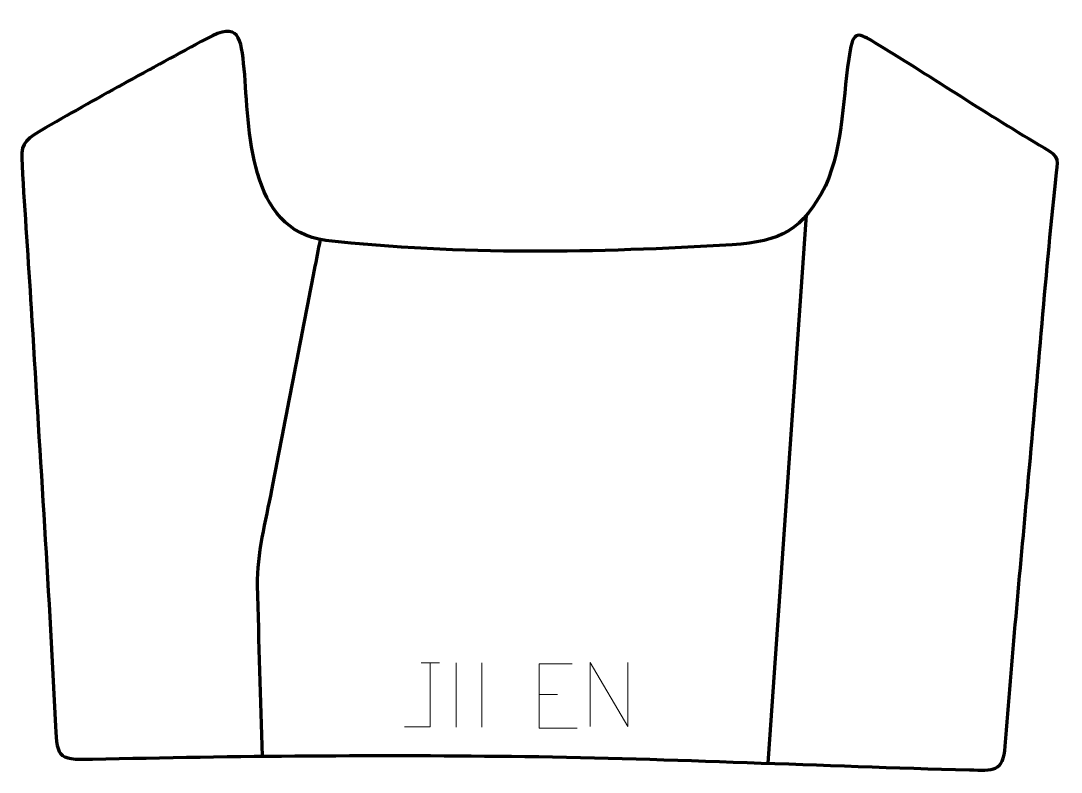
# Model space of a CAD drawing. Header units: millimetres. Extents: x -509 to -104, y 433 to 726.
import ezdxf

# ---------------------------------------------------------------- set-up
doc = ezdxf.new("R2010")
doc.units = ezdxf.units.MM
doc.header["$MEASUREMENT"] = 0
doc.layers.add('layer 2', color=7, linetype='Continuous')
doc.layers.add('layer 3', color=7, linetype='Continuous')

msp = doc.modelspace()

# ---------------------------------------------------------------- linework, layer by layer
at = {"layer": 'layer 2', "color": 142, "lineweight": 158}
msp.add_open_spline([(-217.9542, 436.5608), (-217.9542, 436.5608), (-202.9985, 649.882), (-202.9985, 649.882)], degree=3, dxfattribs=at)
msp.add_open_spline([(-414.6881, 439.2942), (-415.3187, 461.4221), (-416.1539, 483.7087), (-416.6255, 505.8172), (-416.6255, 505.8172), (-416.888, 518.1238), (-413.4144, 530.8257), (-411.0709, 542.9119), (-411.0709, 542.9119), (-405.5338, 571.4674), (-399.9963, 600.0228), (-394.4591, 628.5783), (-394.4591, 628.5783), (-393.6953, 632.517), (-392.9316, 636.4557), (-392.1678, 640.3944)], degree=3, knots=[0, 0, 0, 0, 0.2, 0.2, 0.2, 0.2, 0.4, 0.4, 0.4, 0.4, 0.6, 0.6, 0.6, 0.6, 1, 1, 1, 1], dxfattribs=at)
at = {"layer": 'layer 3', "color": 242, "lineweight": 158}
msp.add_open_spline([(-504.7872, 613.6537), (-505.9051, 632.1499), (-507.2361, 650.7199), (-508.32, 669.1862), (-508.32, 669.1862), (-508.797, 677.3138), (-508.1867, 678.581), (-501.1633, 682.6958), (-501.1633, 682.6958), (-479.5174, 695.3776), (-458.4783, 706.7019), (-436.4949, 718.6044), (-436.4949, 718.6044), (-423.6217, 725.5743), (-423.0842, 719.1305), (-421.8382, 706.708), (-421.8382, 706.708), (-419.8622, 683.6449), (-420.5029, 644.0483), (-390.0936, 640.0584), (-390.0936, 640.0584), (-337.7637, 634.2707), (-284.35, 635.2292), (-231.9026, 638.3738), (-231.9026, 638.3738), (-212.9968, 639.6497), (-204.4503, 644.0234), (-195.6393, 661.3773), (-195.6393, 661.3773), (-188.2045, 677.7692), (-189.0771, 696.6716), (-186.0261, 714.0927), (-186.0261, 714.0927), (-184.5005, 722.804), (-181.769, 720.2931), (-174.8721, 716.1273), (-174.8721, 716.1273), (-153.2066, 702.9855), (-132.2755, 688.8679), (-110.3381, 675.9637), (-110.3381, 675.9637), (-103.8414, 672.1421), (-105.1155, 671.953), (-105.9745, 663.7597), (-105.9745, 663.7597), (-110.1352, 624.0741), (-113.2549, 584.0351), (-116.8464, 544.2742), (-116.8464, 544.2742), (-119.9068, 510.4626), (-123.0769, 477.0226), (-125.6514, 443.1467), (-125.6514, 443.1467), (-126.4164, 433.0794), (-130.1159, 433.755), (-139.5697, 433.9946), (-139.5697, 433.9946), (-197.265, 435.457), (-254.8513, 438.4092), (-312.6257, 439.2054), (-312.6257, 439.2054), (-368.1005, 439.9509), (-425.4958, 439.4675), (-480.8752, 438.1463), (-480.8752, 438.1463), (-495.4582, 437.7983), (-494.6324, 439.1873), (-495.3635, 453.4851), (-495.3635, 453.4851), (-498.0947, 506.8939), (-501.5609, 560.2706), (-504.7872, 613.6537)], degree=3, knots=[0, 0, 0, 0, 0.05263158, 0.05263158, 0.05263158, 0.05263158, 0.10526316, 0.10526316, 0.10526316, 0.10526316, 0.15789474, 0.15789474, 0.15789474, 0.15789474, 0.21052632, 0.21052632, 0.21052632, 0.21052632, 0.26315789, 0.26315789, 0.26315789, 0.26315789, 0.31578947, 0.31578947, 0.31578947, 0.31578947, 0.36842105, 0.36842105, 0.36842105, 0.36842105, 0.42105263, 0.42105263, 0.42105263, 0.42105263, 0.47368421, 0.47368421, 0.47368421, 0.47368421, 0.52631579, 0.52631579, 0.52631579, 0.52631579, 0.57894737, 0.57894737, 0.57894737, 0.57894737, 0.63157895, 0.63157895, 0.63157895, 0.63157895, 0.68421053, 0.68421053, 0.68421053, 0.68421053, 0.73684211, 0.73684211, 0.73684211, 0.73684211, 0.78947368, 0.78947368, 0.78947368, 0.78947368, 0.84210526, 0.84210526, 0.84210526, 0.84210526, 0.89473684, 0.89473684, 0.89473684, 0.89473684, 1, 1, 1, 1], dxfattribs=at)
at = {"layer": 'layer 3', "color": 250, "lineweight": 9}
for points, knots in [([(-359.4246, 450.6805), (-359.4246, 450.6805), (-349.4026, 450.6805), (-349.4026, 450.6805), (-349.4026, 450.6805), (-349.4026, 450.6805), (-349.4026, 475.6341), (-349.4026, 475.6341)], [0, 0, 0, 0, 0.33333333, 0.33333333, 0.33333333, 0.33333333, 1, 1, 1, 1]), ([(-294.1749, 475.2107), (-294.1749, 475.2107), (-307.0488, 475.2107), (-307.0488, 475.2107), (-307.0488, 475.2107), (-307.0488, 475.2107), (-307.0488, 450.2571), (-307.0488, 450.2571), (-307.0488, 450.2571), (-307.0488, 450.2571), (-292.183, 450.2571), (-292.183, 450.2571)], [0, 0, 0, 0, 0.25, 0.25, 0.25, 0.25, 0.5, 0.5, 0.5, 0.5, 1, 1, 1, 1]), ([(-287.2081, 450.8543), (-287.2081, 450.8543), (-287.2081, 475.8078), (-287.2081, 475.8078), (-287.2081, 475.8078), (-287.2081, 475.8078), (-272.5533, 450.8543), (-272.5533, 450.8543), (-272.5533, 450.8543), (-272.5533, 450.8543), (-272.5533, 475.8078), (-272.5533, 475.8078)], [0, 0, 0, 0, 0.25, 0.25, 0.25, 0.25, 0.5, 0.5, 0.5, 0.5, 1, 1, 1, 1])]:
    msp.add_open_spline(points, degree=3, knots=knots, dxfattribs=at)
for points in [[(-352.9867, 475.6341), (-352.9867, 475.6341), (-345.8185, 475.6341), (-345.8185, 475.6341)], [(-339.4026, 475.6444), (-339.4026, 475.6444), (-339.4026, 450.6703), (-339.4026, 450.6703)], [(-329.4026, 475.6444), (-329.4026, 475.6444), (-329.4026, 450.6703), (-329.4026, 450.6703)], [(-307.0488, 463.331), (-307.0488, 463.331), (-299.8807, 463.331), (-299.8807, 463.331)]]:
    msp.add_open_spline(points, degree=3, dxfattribs=at)

doc.saveas('drawing.dxf')
